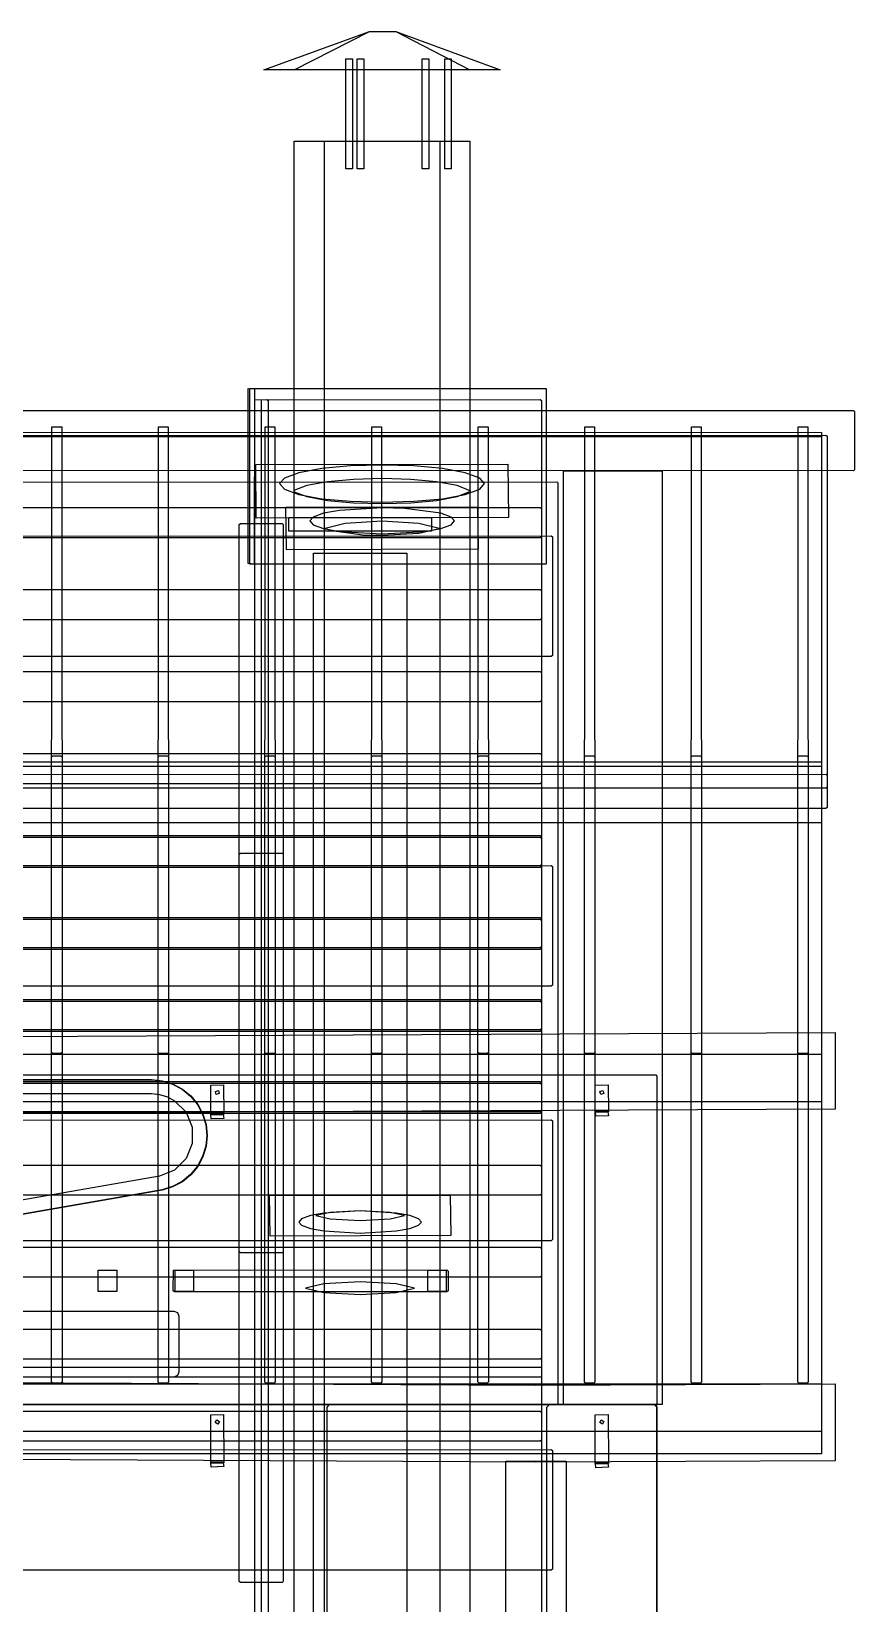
# Model space of a CAD drawing. Header units: metres. Extents: x 292.5 to 342.7, y -1 to 8.9.
# Drawn here: x 340.862 to 342.36, y 6.038 to 8.9 of the extents above; entities that cross this region are included whole.
import ezdxf

# ---------------------------------------------------------------- set-up
doc = ezdxf.new("R2010")
doc.units = ezdxf.units.M
doc.layers.add('VISTA', color=8, linetype='Continuous')

msp = doc.modelspace()

# ---------------------------------------------------------------- linework, layer by layer
at = {"layer": 'VISTA'}
for points in [[(341.525, 8.9), (341.715, 8.83), (341.285, 8.83), (341.4769, 8.9), (341.525, 8.9)], [(341.525, 8.9), (341.66, 8.83), (341.34, 8.83), (341.4769, 8.9), (341.525, 8.9)], [(341.446, 8.85), (341.446, 8.65), (341.434, 8.65), (341.4343, 8.85), (341.446, 8.85)], [(341.446, 8.85), (341.446, 8.65), (341.434, 8.65), (341.4343, 8.85), (341.446, 8.85)], [(341.4666, 8.85), (341.4666, 8.65), (341.4546, 8.65), (341.4549, 8.85), (341.4666, 8.85)], [(341.4666, 8.85), (341.4666, 8.65), (341.4546, 8.65), (341.4549, 8.85), (341.4666, 8.85)], [(341.5848, 8.85), (341.5848, 8.65), (341.5727, 8.65), (341.573, 8.85), (341.5848, 8.85)], [(341.626, 8.85), (341.626, 8.65), (341.614, 8.65), (341.6143, 8.85), (341.626, 8.85)], [(341.268, 8.249), (341.267, 7.93), (341.256, 7.931), (341.2563, 8.2497), (341.268, 8.249)], [(341.7987, 8.2497), (341.7987, 7.9303), (341.2593, 7.9303), (341.2593, 8.2497), (341.7987, 8.2497)], [(341.7987, 8.2497), (341.7987, 7.9303), (341.2593, 7.9303), (341.2593, 8.2497), (341.7987, 8.2497)], [(341.2905, 8.23), (341.2925, 8.228), (341.2925, 3.132), (341.2905, 3.13), (341.2695, 3.13), (341.2675, 3.132), (341.2681, 8.2294), (341.2905, 8.23)], [(341.788, 8.23), (341.79, 8.228), (341.79, 3.132), (341.788, 3.13), (341.282, 3.13), (341.28, 3.132), (341.2806, 8.2294), (341.788, 8.23)], [(341.788, 8.23), (341.79, 8.228), (341.79, 3.132), (341.788, 3.13), (341.282, 3.13), (341.28, 3.132), (341.2806, 8.2294), (341.788, 8.23)], [(333.64, 8.2083), (333.6417, 8.21), (342.3583, 8.21), (342.36, 8.2083), (342.36, 8.1017), (342.3583, 8.1), (333.6408, 8.1005), (333.64, 8.2083)], [(342.308, 8.165), (342.31, 8.163), (342.31, 7.487), (342.308, 7.485), (333.692, 7.485), (333.69, 7.487), (333.6906, 8.1644), (342.308, 8.165)], [(342.3, 7.0371), (333.7, 7.0371), (333.7, 8.1703), (342.3, 8.1695), (342.3, 7.0371)], [(342.3, 6.9512), (333.7, 6.9512), (333.7, 8.1623), (342.3, 8.1623), (342.3, 6.9512)], [(340.8991, 8.1803), (340.9169, 8.1803), (340.9175, 7.0411), (340.9155, 7.0391), (340.9005, 7.0391), (340.8985, 7.0411), (340.8991, 8.1803)], [(341.0931, 8.1803), (341.1109, 8.1803), (341.1115, 7.0411), (341.1095, 7.0391), (341.0945, 7.0391), (341.0925, 7.0411), (341.0931, 8.1803)], [(341.2871, 8.1803), (341.3049, 8.1803), (341.3055, 7.0411), (341.3035, 7.0391), (341.2885, 7.0391), (341.2865, 7.0411), (341.2871, 8.1803)], [(341.4811, 8.1803), (341.4989, 8.1803), (341.4995, 7.0411), (341.4975, 7.0391), (341.4825, 7.0391), (341.4805, 7.0411), (341.4811, 8.1803)], [(341.6751, 8.1803), (341.6929, 8.1803), (341.6935, 7.0411), (341.6915, 7.0391), (341.6765, 7.0391), (341.6745, 7.0411), (341.6751, 8.1803)], [(341.8691, 8.1803), (341.8869, 8.1803), (341.8875, 7.0411), (341.8855, 7.0391), (341.8705, 7.0391), (341.8685, 7.0411), (341.8691, 8.1803)], [(342.0631, 8.1803), (342.0809, 8.1803), (342.0815, 7.0411), (342.0795, 7.0391), (342.0645, 7.0391), (342.0625, 7.0411), (342.0631, 8.1803)], [(342.2571, 8.1803), (342.2749, 8.1803), (342.2755, 7.0411), (342.2735, 7.0391), (342.2585, 7.0391), (342.2565, 7.0411), (342.2571, 8.1803)], [(341.7289, 8.1123), (341.73, 8.015), (341.271, 8.014), (341.27, 8.1113), (341.7289, 8.1123)], [(341.6513, 8.0569), (341.6778, 8.0665), (341.6866, 8.0767), (341.6778, 8.0869), (341.6513, 8.0964), (341.6099, 8.104), (341.5578, 8.1089), (341.5, 8.1106), (341.4422, 8.1089), (341.3901, 8.104), (341.3487, 8.0964), (341.3222, 8.0869), (341.3134, 8.0767), (341.3222, 8.0665), (341.3487, 8.0569), (341.3901, 8.0493), (341.4422, 8.0445), (341.5, 8.0428), (341.5578, 8.0445), (341.6099, 8.0493), (341.6513, 8.0569)], [(341.818, 8.08), (341.82, 8.078), (341.82, 6.402), (341.818, 6.4), (334.182, 6.4), (334.18, 6.402), (334.1806, 8.0794), (341.818, 8.08)], [(341.3399, 8.0615), (341.3633, 8.0531), (341.4006, 8.0462), (341.4478, 8.0418), (341.5, 8.0403), (341.5522, 8.0418), (341.5993, 8.0462), (341.6367, 8.0531), (341.6615, 8.0632), (341.6367, 8.0732), (341.5993, 8.0801), (341.5522, 8.0845), (341.5, 8.086), (341.4478, 8.0845), (341.4006, 8.0801), (341.3633, 8.0732), (341.3394, 8.0643), (341.3399, 8.0615)], [(341.83, 8.1), (342.01, 8.1), (342.01, 6.4), (341.83, 6.4), (341.83, 8.1)], [(334.212, 8.033), (341.788, 8.033), (341.79, 8.031), (341.79, 7.98), (341.788, 7.978), (334.212, 7.978), (334.21, 7.98), (334.21, 8.031), (334.212, 8.033)], [(341.6739, 8.0346), (341.675, 7.9571), (341.326, 7.9561), (341.325, 8.0336), (341.6739, 8.0346)], [(341.59, 8.015), (341.59, 7.99), (341.33, 7.99), (341.33, 8.015), (341.59, 8.015)], [(341.5, 8.0326), (341.4224, 8.028), (341.3932, 8.0227), (341.3745, 8.0159), (341.3684, 8.0088), (341.3745, 8.0018), (341.3932, 7.995), (341.4224, 7.9897), (341.5, 7.9851), (341.5776, 7.9897), (341.6068, 7.995), (341.6255, 8.0018), (341.6316, 8.0088), (341.6255, 8.0159), (341.6068, 8.0227), (341.5408, 8.0315), (341.5, 8.0326)], [(341.242, 8.0041), (341.318, 8.0041), (341.32, 8.0022), (341.32, 6.6778), (341.318, 6.6759), (341.242, 6.6759), (341.24, 6.6778), (341.24, 8.0022), (341.242, 8.0041)], [(341.4648, 7.9836), (341.5, 7.9826), (341.567, 7.9866), (341.6038, 7.9953), (341.567, 8.0041), (341.5, 8.0081), (341.433, 8.0041), (341.3962, 7.9953), (341.4078, 7.9912), (341.4648, 7.9836)], [(341.808, 7.9817), (341.81, 7.9797), (341.81, 7.7637), (341.808, 7.7617), (334.192, 7.7617), (334.19, 7.7637), (334.1906, 7.9811), (341.808, 7.9817)], [(341.37, 5.3707), (341.3855, 5.5003), (341.375, 5.62), (341.375, 7.95), (341.545, 7.95), (341.545, 5.62), (341.5283, 5.5405), (341.5398, 5.4293), (341.63, 5.2304), (341.6222, 5.17), (341.4606, 5.17), (341.37, 5.3707)], [(334.212, 7.8837), (341.788, 7.8837), (341.79, 7.8817), (341.79, 7.8307), (341.788, 7.8287), (334.212, 7.8287), (334.21, 7.8307), (334.21, 7.8817), (334.212, 7.8837)], [(334.212, 7.7344), (341.788, 7.7344), (341.79, 7.7324), (341.79, 7.6814), (341.788, 7.6794), (334.212, 7.6794), (334.21, 7.6814), (334.21, 7.7324), (334.212, 7.7344)], [(333.7, 7.5703), (342.3, 7.5703), (342.3, 6.4371), (333.7, 6.4371), (333.7, 7.5703)], [(333.7, 7.5623), (342.3, 7.5623), (342.3, 6.3512), (333.7, 6.3512), (333.7, 7.5623)], [(334.212, 7.5851), (341.788, 7.5851), (341.79, 7.5831), (341.79, 7.5321), (341.788, 7.5301), (334.212, 7.5301), (334.21, 7.5321), (334.21, 7.5831), (334.212, 7.5851)], [(340.9005, 7.5809), (340.9155, 7.5809), (340.9175, 7.5789), (340.9175, 6.4411), (340.9155, 6.4391), (340.9005, 6.4391), (340.8985, 6.4411), (340.8985, 7.5789), (340.9005, 7.5809)], [(341.0945, 7.5809), (341.1095, 7.5809), (341.1115, 7.5789), (341.1115, 6.4411), (341.1095, 6.4391), (341.0945, 6.4391), (341.0925, 6.4411), (341.0925, 7.5789), (341.0945, 7.5809)], [(341.2885, 7.5809), (341.3035, 7.5809), (341.3055, 7.5789), (341.3055, 6.4411), (341.3035, 6.4391), (341.2885, 6.4391), (341.2865, 6.4411), (341.2865, 7.5789), (341.2885, 7.5809)], [(341.4825, 7.5809), (341.4975, 7.5809), (341.4995, 7.5789), (341.4995, 6.4411), (341.4975, 6.4391), (341.4825, 6.4391), (341.4805, 6.4411), (341.4805, 7.5789), (341.4825, 7.5809)], [(341.6765, 7.5809), (341.6915, 7.5809), (341.6935, 7.5789), (341.6935, 6.4411), (341.6915, 6.4391), (341.6765, 6.4391), (341.6745, 6.4411), (341.6745, 7.5789), (341.6765, 7.5809)], [(341.8705, 7.5809), (341.8855, 7.5809), (341.8875, 7.5789), (341.8875, 6.4411), (341.8855, 6.4391), (341.8705, 6.4391), (341.8685, 6.4411), (341.8685, 7.5789), (341.8705, 7.5809)], [(342.0645, 7.5809), (342.0795, 7.5809), (342.0815, 7.5789), (342.0815, 6.4411), (342.0795, 6.4391), (342.0645, 6.4391), (342.0625, 6.4411), (342.0625, 7.5789), (342.0645, 7.5809)], [(342.2585, 7.5809), (342.2735, 7.5809), (342.2755, 7.5789), (342.2755, 6.4411), (342.2735, 6.4391), (342.2585, 6.4391), (342.2565, 6.4411), (342.2565, 7.5789), (342.2585, 7.5809)], [(342.308, 7.5475), (342.31, 7.5455), (342.31, 7.5245), (342.308, 7.5225), (333.692, 7.5225), (333.69, 7.5245), (333.6906, 7.5469), (342.308, 7.5475)], [(333.7, 7.4599), (342.3, 7.4599), (342.3, 6.3101), (333.7, 6.3101), (333.7, 7.4599)], [(334.212, 7.4359), (341.788, 7.4359), (341.79, 7.4339), (341.79, 7.3829), (341.788, 7.3809), (334.212, 7.3809), (334.21, 7.3829), (334.21, 7.4339), (334.212, 7.4359)], [(334.212, 7.433), (341.788, 7.433), (341.79, 7.431), (341.79, 7.38), (341.788, 7.378), (334.212, 7.378), (334.21, 7.38), (334.21, 7.431), (334.212, 7.433)], [(341.24, 7.4022), (341.242, 7.4041), (341.318, 7.4041), (341.32, 7.4022), (341.32, 6.0778), (341.318, 6.0759), (341.242, 6.0759), (341.24, 6.0778), (341.24, 7.4022)], [(341.808, 7.3817), (341.81, 7.3797), (341.81, 7.1637), (341.808, 7.1617), (334.192, 7.1617), (334.19, 7.1637), (334.1906, 7.3811), (341.808, 7.3817)], [(334.212, 7.2866), (341.788, 7.2866), (341.79, 7.2846), (341.79, 7.2336), (341.788, 7.2316), (334.212, 7.2316), (334.21, 7.2336), (334.21, 7.2846), (334.212, 7.2866)], [(334.212, 7.2837), (341.788, 7.2837), (341.79, 7.2817), (341.79, 7.2307), (341.788, 7.2287), (334.212, 7.2287), (334.21, 7.2307), (334.21, 7.2817), (334.212, 7.2837)], [(334.212, 7.1373), (341.788, 7.1373), (341.79, 7.1353), (341.79, 7.0843), (341.788, 7.0823), (334.212, 7.0823), (334.21, 7.0843), (334.21, 7.1353), (334.212, 7.1373)], [(334.212, 7.1344), (341.788, 7.1344), (341.79, 7.1324), (341.79, 7.0814), (341.788, 7.0794), (334.212, 7.0794), (334.21, 7.0814), (334.21, 7.1324), (334.212, 7.1344)], [(333.675, 7.0356), (342.325, 7.0776), (342.325, 6.9376), (333.675, 6.8956), (333.675, 7.0356)], [(334, 6.998), (334.002, 7.0001), (341.998, 7), (342, 6.998), (342, 6.402), (341.998, 6.4), (334.002, 6.4), (334, 6.402), (334, 6.998)], [(334.212, 6.988), (341.788, 6.988), (341.79, 6.986), (341.79, 6.935), (341.788, 6.933), (334.212, 6.933), (334.21, 6.935), (334.21, 6.986), (334.212, 6.988)], [(334.212, 6.9851), (341.788, 6.9851), (341.79, 6.9831), (341.79, 6.9321), (341.788, 6.9301), (334.212, 6.9301), (334.21, 6.9321), (334.21, 6.9831), (334.212, 6.9851)], [(340.1068, 6.7842), (340.1316, 6.8005), (340.1995, 6.814), (339.85, 6.814), (339.85, 6.966), (341.08, 6.966), (341.0948, 6.9645), (341.1091, 6.9602), (341.1222, 6.9532), (341.1432, 6.9322), (341.1545, 6.9048), (341.1545, 6.8752), (341.1432, 6.8478), (341.1222, 6.8268), (341.0948, 6.8155), (340.1741, 6.6553), (340.1593, 6.654), (340.1303, 6.6601), (340.1058, 6.6768), (340.0964, 6.6884), (340.0853, 6.7159), (340.0856, 6.7455), (340.0901, 6.7597), (340.1068, 6.7842)], [(341.1069, 6.96), (341.1069, 6.96), (341.1069, 6.96), (341.1069, 6.96)], [(341.188, 6.9815), (341.2115, 6.982), (341.212, 6.9285), (341.1881, 6.9285), (341.188, 6.9815)], [(341.2035, 6.966), (341.198, 6.9645), (341.1965, 6.97), (341.202, 6.9715), (341.2035, 6.966)], [(341.888, 6.9815), (341.9115, 6.982), (341.912, 6.9333), (341.8881, 6.9333), (341.888, 6.9815)], [(341.9035, 6.966), (341.898, 6.9645), (341.8965, 6.97), (341.902, 6.9715), (341.9035, 6.966)], [(341.188, 6.932), (341.212, 6.932), (341.212, 6.928), (341.188, 6.928), (341.188, 6.932)], [(341.211, 6.928), (341.212, 6.921), (341.189, 6.92), (341.1883, 6.9277), (341.211, 6.928)], [(341.888, 6.9355), (341.912, 6.9355), (341.912, 6.9328), (341.888, 6.9328), (341.888, 6.9355)], [(341.911, 6.9328), (341.912, 6.9257), (341.889, 6.9248), (341.8883, 6.9325), (341.911, 6.9328)], [(341.808, 6.9183), (341.81, 6.9163), (341.81, 6.7003), (341.808, 6.6983), (334.192, 6.6983), (334.19, 6.7003), (334.1906, 6.9177), (341.808, 6.9183)], [(341.1815, 6.89), (341.1815, 6.89), (341.1815, 6.89), (341.1815, 6.89)], [(341.1738, 6.8512), (341.1738, 6.8512), (341.1738, 6.8512), (341.1738, 6.8512)], [(334.212, 6.8359), (341.788, 6.8359), (341.79, 6.8339), (341.79, 6.7829), (341.788, 6.7809), (334.212, 6.7809), (334.21, 6.7829), (334.21, 6.8339), (334.212, 6.8359)], [(341.082, 6.7892), (341.082, 6.7892), (341.082, 6.7892), (341.082, 6.7892)], [(341.0966, 6.7904), (341.0966, 6.7904), (341.0966, 6.7904), (341.0966, 6.7904)], [(341.1364, 6.8056), (341.1364, 6.8056), (341.1364, 6.8056), (341.1364, 6.8056)], [(341.624, 6.7814), (341.625, 6.7075), (341.296, 6.7066), (341.295, 6.7805), (341.624, 6.7814)], [(341.3942, 6.7485), (341.3694, 6.744), (341.3535, 6.7383), (341.3484, 6.7323), (341.3535, 6.7264), (341.3694, 6.7207), (341.3942, 6.7161), (341.46, 6.7122), (341.5258, 6.7161), (341.5506, 6.7207), (341.5665, 6.7264), (341.5716, 6.7323), (341.5665, 6.7383), (341.5506, 6.744), (341.5258, 6.7485), (341.46, 6.7525), (341.3942, 6.7485)], [(341.4053, 6.7383), (341.46, 6.7351), (341.5147, 6.7383), (341.5405, 6.744), (341.5147, 6.7497), (341.46, 6.7529), (341.4053, 6.7497), (341.3795, 6.744), (341.4053, 6.7383)], [(334.212, 6.6866), (341.788, 6.6866), (341.79, 6.6846), (341.79, 6.6336), (341.788, 6.6316), (334.212, 6.6316), (334.21, 6.6336), (334.21, 6.6846), (334.212, 6.6866)], [(341.0169, 6.6444), (341.0169, 6.6056), (340.9831, 6.6056), (340.9831, 6.6444), (341.0169, 6.6444)], [(341.618, 6.645), (341.62, 6.643), (341.62, 6.607), (341.618, 6.605), (341.122, 6.605), (341.12, 6.607), (341.1206, 6.6444), (341.618, 6.645)], [(341.1569, 6.6444), (341.1569, 6.6056), (341.1231, 6.6056), (341.1231, 6.6444), (341.1569, 6.6444)], [(341.6169, 6.6444), (341.6169, 6.6056), (341.5831, 6.6056), (341.5831, 6.6444), (341.6169, 6.6444)], [(341.3942, 6.6195), (341.3607, 6.6118), (341.3942, 6.6042), (341.46, 6.6002), (341.5258, 6.6042), (341.5593, 6.6118), (341.5258, 6.6195), (341.46, 6.6234), (341.3942, 6.6195)], [(340.21, 6.561), (340.2126, 6.5674), (340.219, 6.57), (341.121, 6.57), (341.1274, 6.5674), (341.13, 6.561), (341.13, 6.459), (341.1274, 6.4526), (341.121, 6.45), (340.219, 6.45), (340.2126, 6.4526), (340.21, 6.459), (340.21, 6.561)], [(334.212, 6.5373), (341.788, 6.5373), (341.79, 6.5353), (341.79, 6.4843), (341.788, 6.4823), (334.212, 6.4823), (334.21, 6.4843), (334.21, 6.5353), (334.212, 6.5373)], [(333.675, 6.4755), (341.78, 6.435), (342.325, 6.4377), (342.325, 6.2977), (341.78, 6.295), (333.675, 6.3355), (333.675, 6.4755)], [(341.79, 6.468), (341.79, 6.45), (334.21, 6.45), (334.21, 6.468), (341.79, 6.468)], [(334, 6.3955), (334.0019, 6.3992), (341.9955, 6.4), (341.9992, 6.3981), (342, 3.2045), (341.9981, 3.2008), (334.0045, 3.2), (334, 3.2045), (334, 6.3955)], [(334, 6.3955), (334.0045, 6.4), (341.9955, 6.4), (342, 6.3955), (342, 5.7645), (341.9955, 5.76), (334.0045, 5.76), (334, 5.7645), (334, 6.3955)], [(334.212, 6.388), (341.788, 6.388), (341.79, 6.386), (341.79, 6.335), (341.788, 6.333), (334.212, 6.333), (334.21, 6.335), (334.21, 6.386), (334.212, 6.388)], [(341.4, 6.3955), (341.4045, 6.4), (341.9955, 6.4), (342, 6.3955), (342, 3.2045), (341.9955, 3.2), (341.4045, 3.2), (341.4, 3.2045), (341.4, 6.3955)], [(341.8, 6.3955), (341.8045, 6.4), (341.9955, 6.4), (342, 6.3955), (342, 3.2045), (341.9955, 3.2), (341.8045, 3.2), (341.8, 3.2045), (341.8, 6.3955)], [(341.8, 6.3955), (341.8045, 6.4), (341.9955, 6.4), (342, 6.3955), (342, 3.2045), (341.9955, 3.2), (341.8045, 3.2), (341.8, 3.2045), (341.8, 6.3955)], [(341.188, 6.3815), (341.2115, 6.382), (341.212, 6.2944), (341.1881, 6.2944), (341.188, 6.3815)], [(341.1961, 6.367), (341.199, 6.3719), (341.2039, 6.369), (341.201, 6.3641), (341.1961, 6.367)], [(341.888, 6.3815), (341.9115, 6.382), (341.912, 6.2934), (341.8881, 6.2934), (341.888, 6.3815)], [(341.8961, 6.367), (341.899, 6.3719), (341.9039, 6.369), (341.901, 6.3641), (341.8961, 6.367)], [(341.808, 6.3183), (341.81, 6.3163), (341.81, 6.1003), (341.808, 6.0983), (334.192, 6.0983), (334.19, 6.1003), (334.1906, 6.3177), (341.808, 6.3183)], [(341.188, 6.2979), (341.212, 6.2979), (341.212, 6.2939), (341.188, 6.2939), (341.188, 6.2979)], [(341.211, 6.2939), (341.212, 6.2869), (341.189, 6.2859), (341.1883, 6.2936), (341.211, 6.2939)], [(341.627, -0.3), (341.7223, -0.2634), (341.7248, -0.2147), (341.725, 6.297), (341.835, 6.297), (341.8341, -0.24), (341.8313, -0.2772), (341.824, -0.3142), (341.8144, -0.3338), (341.8049, -0.3442), (341.7966, -0.35), (341.5958, -0.35), (341.5956, -0.3448), (341.5987, -0.3308), (341.6053, -0.3182), (341.615, -0.3077), (341.627, -0.3)], [(341.888, 6.2956), (341.912, 6.2956), (341.912, 6.2928), (341.888, 6.2928), (341.888, 6.2956)], [(341.911, 6.2928), (341.912, 6.2858), (341.889, 6.2848), (341.8883, 6.2926), (341.911, 6.2928)]]:
    msp.add_lwpolyline(points, close=True, dxfattribs=at)
for points in [[(341.34, 2.95), (341.34, 8.7), (341.66, 8.7), (341.66, 2.95)], [(341.395, 3.08), (341.395, 8.7), (341.605, 8.7), (341.605, 3.08)], [(339.85, 6.9915), (341.08, 6.9915), (341.0998, 6.9896), (341.1188, 6.9838), (341.1364, 6.9744), (341.1518, 6.9618), (341.1644, 6.9464), (341.1738, 6.9288), (341.1795, 6.9098), (341.1815, 6.89), (341.1815, 6.89), (341.1795, 6.8702), (341.1738, 6.8512), (341.1644, 6.8336), (341.1518, 6.8182), (341.1364, 6.8056), (341.1188, 6.7962), (341.0998, 6.7904), (340.1789, 6.6303)], [(339.85, 6.991), (341.08, 6.991), (341.0997, 6.9891), (341.1187, 6.9833), (341.1361, 6.974), (341.1514, 6.9614), (341.164, 6.9461), (341.1733, 6.9287), (341.1791, 6.9097), (341.181, 6.89), (341.1791, 6.8703), (341.1733, 6.8513), (341.164, 6.8339), (341.1514, 6.8186), (341.1361, 6.806), (341.1187, 6.7967), (341.0997, 6.7909), (340.1788, 6.6308)]]:
    msp.add_lwpolyline(points, dxfattribs=at)

doc.saveas('drawing.dxf')
